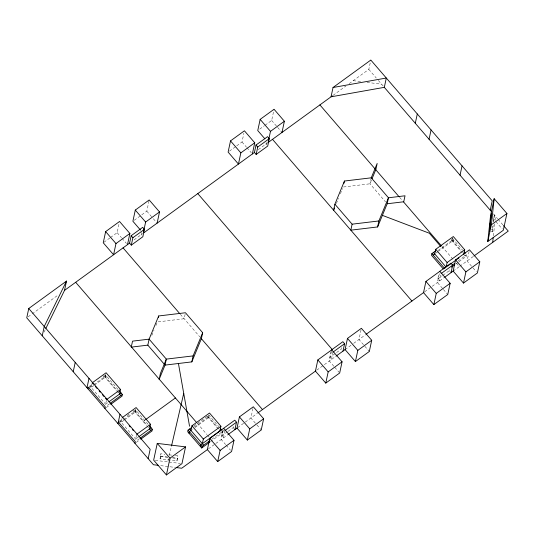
<?xml version="1.0" encoding="UTF-8"?>
<svg xmlns="http://www.w3.org/2000/svg" width="535" height="535" viewBox="0 0 535 535"><rect width="100%" height="100%" fill="white"/><g stroke="black" fill="none" stroke-linecap="round" stroke-linejoin="round"><path stroke-width="0.4" stroke-dasharray="2.67 2.01" d="M175.32 455.593L177.734 455.887L176.951 460.876L160.072 458.789L160.854 453.8L164.874 454.295M160.072 458.789L160.854 453.8M176.951 460.876L177.734 455.887M490.816 231.675L492.274 231.856L492.976 225.309M493.323 222.032L494.434 213.993L493.644 221.363M492.274 231.856L493.203 225.462M493.397 235.855L494.708 223.63M495.056 220.366L495.497 216.294M110.531 237.493L117.152 232.685L119.211 223.088M89.659 387.119L89.9 386.016L92.548 384.09M92.02 383.628L91.191 387.507L93.839 385.588M103.442 377.576L103.803 375.918L104.847 375.155M93.511 384.792L105.02 376.433L105.375 374.774L118.416 389.895M105.094 377.409L105.756 374.306M141.601 232.524L141.12 234.751L141.982 235.754M134.218 220.293L146.797 211.158L149.024 200.759M106.438 400.347L105.602 404.233L107.588 402.788M119.68 421.934L119.914 420.824L122.562 418.898M122.04 418.437L121.204 422.322L123.852 420.396M133.462 412.391L133.817 410.726L134.867 409.964M123.531 419.601L135.034 411.248L135.388 409.583L148.429 424.703M135.108 412.224L135.609 409.897M136.452 435.162L135.623 439.041L138.271 437.115M185.137 314.246L184.174 318.74L157.39 321.956L155.852 325.695M236.724 145.841L242.021 141.996L243.9 133.202M266.303 142.577L265.989 144.062L267.707 146.062M265.039 125.27L271.66 120.462L274.06 109.274M194.406 426.917L208.443 416.725L208.797 415.06L218.775 426.636M208.516 417.701L209.178 414.598M224.961 430.568L223.369 437.991L221.65 435.998L222.921 430.06M210.395 441.683L222.426 432.942L222.787 431.284L221.49 429.786M223.329 429.926L221.269 439.516L225.616 444.558M228.057 431.337L233.193 427.612L233.507 426.127M252.968 408.392L250.915 417.989L256.352 424.295M349.228 83.607L368.816 69.383L370.815 60.06M333.037 352.077L331.446 359.5L329.727 357.5L330.998 351.562M331.406 351.428L329.346 361.018L334.241 366.696M371.243 177.814L369.959 183.806L385.561 201.896M341.584 347.636L341.263 349.121L329.727 357.5M361.045 329.901L358.992 339.491L369.317 351.468M440.793 275.064L439.523 281.002L437.797 279.002L438.914 273.806M439.309 273.733L437.423 282.527L442.86 288.826M438.198 250.42L452.236 240.228L452.597 238.563L462.574 250.139M452.309 241.205L452.978 238.095M453.526 241.72L453.887 240.061L438.794 251.022M442.933 275.278L449.34 270.623L449.661 269.138M458.869 261.789L466.226 256.446L466.58 254.78L458.248 260.839M469.121 251.403L467.068 260.993L472.499 267.299M167.997 461.083L168.558 458.662M169.314 455.439L171.561 445.749M151.84 335.418L154 330.182M336.388 203.474L338.548 198.238M340.4 193.75L342.56 188.521M371.491 180.094L369.959 183.806L343.176 187.023M44.071 332.068L45.167 329.834M103.91 242.301L109.869 237.975M229.441 151.131L236.062 146.322M259.742 129.122L264.377 125.752M28.101 316.84L31.471 314.393M32.147 313.905L58.455 294.798M134.071 239.881L142.698 233.614M258.291 149.653L268.088 142.544M333.064 95.35L345.857 86.055M89.539 387.674L92.849 385.274M94.501 385.106L106.666 376.272M109.541 403.805L106.893 405.724L89.9 386.016M106.278 407.576L110.21 404.721M127.196 415.534L129.182 414.09M119.559 422.489L122.869 420.082M124.515 419.915L136.679 411.081M143.534 421.105L144.865 420.135M139.561 438.613L136.913 440.539L119.914 420.824M136.291 442.391L140.23 439.536M193.703 426.02L208.275 415.441M451.018 239.707L452.597 238.563M190.941 430.468L192.292 429.485M194.994 427.518L210.088 416.558M436.085 252.988L438.118 251.517M211.746 439.295L222.787 431.284M456.194 263.728L458.201 262.27M221.65 435.998L227.422 431.805M437.797 279.002L442.291 275.746M208.429 448.845L215.311 443.843M215.772 443.508L227.214 435.196M237.674 427.605L257.161 413.455M316.767 370.16L335.291 356.705M345.088 349.589L351.355 345.042M353.695 343.336L365.485 334.77M424.616 291.829L444.01 277.739M453.165 271.091L459.324 266.617L456.074 262.839M459.786 266.283L473.341 256.439M353.267 80.671L360.543 81.574M367.017 82.37L381.575 84.176M491.311 229.375L492.768 229.555M168.893 454.797L172.109 455.191M160.36 456.108L167.595 456.997M172.417 457.599L177.239 458.194M160.567 456.482L168.605 457.478M172.624 457.973L177.446 458.575M155.277 460.341L168.217 461.946M169.027 462.039L180.349 463.444M160.707 465.637L175.266 467.436M368.816 69.383L376.259 78.01M378.385 80.477L384.311 87.345M493.384 213.846L497.624 218.755M498.152 219.37L502.933 224.921M492.702 217.905L495.356 220.988M495.885 221.604L502.265 229M452.236 240.228L461.13 250.54M464.935 254.948L466.226 256.446M451.453 240.208L462.628 253.169M463.718 254.426L465.009 255.924M473.047 267.928L476.304 271.713M399.652 197.408L402.36 200.551M441.963 246.481L453.901 260.324M449.34 270.623L450.202 271.62M443.401 289.462L447.755 294.504M271.66 120.462L277.097 126.768M277.638 127.397L281.992 132.446M242.021 141.996L246.367 147.038M246.909 147.667L251.256 152.709M334.783 367.324L339.13 372.367M146.797 211.158L152.776 218.086M153.318 218.721L156.581 222.5M117.152 232.685L121.498 237.727M122.047 238.356L126.394 243.398M180.355 314.312L199.776 336.829M256.894 424.924L261.24 429.966M233.193 427.612L234.049 428.609M208.443 416.725L219.203 429.197M221.35 431.698L222.426 432.942M207.226 416.203L217.745 428.408M226.165 445.194L230.511 450.236M197.208 423.238L206.971 434.56M207.513 435.189L209.138 437.075M105.02 376.433L118.83 392.449M135.034 411.248L147.252 425.412M103.803 375.918L116.302 390.416M116.837 391.038L118.442 392.891M133.817 410.726L146.322 425.225M146.857 425.847L148.456 427.706"/><path stroke-width="0.8" d="M487.78 241.526L490.575 215.445L494.166 198.686L506.919 213.478L503.328 230.237L487.78 241.526L491.371 224.774L494.166 198.686M492.702 242.375L493.223 237.486M45.896 328.35L64.521 290.385L66.521 281.069L28.75 308.508L26.75 317.823L153.425 464.734L158.28 465.336M42.245 335.793L44.238 326.477L66.521 281.069M73.228 371.725L75.228 362.409M105.649 231.588L103.248 242.783L113.581 254.76L115.975 243.565L129.878 233.467L119.552 221.49L105.649 231.588L115.975 243.565M86.998 387.694L88.997 378.379M87.967 388.818L88.322 387.153L105.321 406.867L104.967 408.533M127.484 244.662L129.878 233.467M157.123 223.135L159.524 211.94L149.191 199.963L135.295 210.061L132.894 221.249L140.504 230.077M129.577 243.137L131.169 235.714L142.711 227.328L144.437 229.328L142.845 236.751L131.302 245.137L129.577 243.137L64.521 290.385M131.302 245.137L132.894 237.714L144.437 229.328M143.561 231.628L145.62 222.038L159.524 211.94M93.257 384.09L92.187 382.853L106.09 372.755L120.509 389.473L119.506 394.135L120.796 395.626M119.479 391.132L122.375 394.489L122.02 396.147L110.865 404.246M117.981 423.626L119.98 414.311M147.827 345.142L149.111 339.15L158.681 315.964L185.458 312.748L202.671 332.71L201.387 338.702L191.824 361.887L165.041 365.104L147.827 345.142L131.256 347.128L132.54 341.143L149.111 339.15L166.325 359.112L165.041 365.104L159.122 379.449L160.406 373.457L166.325 359.112L193.108 355.895L202.671 332.71M158.36 317.462L158.681 315.964M134.981 443.341L135.342 441.683L118.342 421.968M122.201 417.661L136.104 407.563L150.522 424.282L149.526 428.943L150.816 430.441M149.499 425.94L152.388 429.297L152.034 430.963L140.886 439.054M148.155 458.622L150.154 449.306L28.75 308.508M157.25 443.388L153.659 460.14L166.412 474.94L181.967 463.644L185.558 446.885L157.25 443.388L170.003 458.181L166.412 474.94M230.511 140.899L228.117 152.094L238.443 164.071L240.844 152.876L254.747 142.778L244.415 130.801L230.511 140.899L240.844 152.876M191.824 361.887L193.108 355.895M191.677 427.498L188.073 430.113L187.718 431.772L201.702 447.996L209.727 442.171M189.009 433.27L189.363 431.611L190.941 430.468L191.938 425.806L209.513 413.04L220.915 426.268L219.918 430.929M252.346 153.973L254.747 142.778M281.992 132.446L284.386 121.251L274.06 109.274L260.157 119.372L257.756 130.56L264.825 138.759M254.446 152.448L256.038 145.025L267.58 136.639L269.299 138.639L267.707 146.062L256.165 154.441L254.446 152.448L143.882 232.752M256.165 154.441L257.756 147.025L269.299 138.639M200.411 446.498L200.772 444.832L221.49 429.786L220.407 428.522M202.344 443.689L203.34 439.034L220.915 426.268M201.702 447.996L202.063 446.33L209.72 440.773M268.256 141.742L270.483 131.349L284.386 121.251M209.767 438.426L207.366 449.614L217.698 461.591L231.601 451.493L233.996 440.305L223.67 428.328L209.767 438.426L220.092 450.403L217.698 461.591M234.912 429.612L236.503 422.189L234.778 420.189L223.242 428.575M239.412 416.892L237.012 428.087L247.337 440.064L261.24 429.966L263.641 418.771L253.309 406.794L239.412 416.892L249.738 428.869L247.337 440.064M490.227 210.181L492.22 200.866L370.815 60.06L333.037 87.499L331.045 96.815L384.311 87.345L491.805 212.014M334.897 204.209L352.11 224.178L350.826 230.17L377.61 226.947L387.173 203.768L388.457 197.776L371.243 177.814L344.46 181.031L334.897 204.209L333.613 210.201L334.535 207.961M343.978 183.278L344.46 181.031M317.843 359.928L315.443 371.116L325.775 383.1L339.678 373.002L342.072 361.807L331.747 349.83L317.843 359.928L328.169 371.905L325.775 383.1M384.311 87.345L386.303 78.03L333.037 87.499M342.988 351.114L344.58 343.691L342.855 341.698L331.319 350.077M347.483 338.401L345.088 349.589L355.414 361.566L369.317 351.468L371.718 340.28L361.386 328.303L347.483 338.401L357.815 350.378L355.414 361.566M377.61 226.947L378.894 220.955L388.457 197.776L405.028 195.783L403.744 201.775L387.173 203.768M415.294 123.284L417.293 113.968M429.063 139.254L431.063 129.938M425.92 281.43L423.519 292.625L433.852 304.602L447.755 294.504L450.149 283.309L439.823 271.332L425.92 281.43L436.246 293.407L433.852 304.602M435.47 250.995L431.872 253.617L431.511 255.275L443.348 269.005M463.718 254.426L464.714 249.771L453.312 236.544L435.731 249.31L434.734 253.971L433.163 255.115M460.053 175.186L462.046 165.87M464.714 249.771L447.14 262.538L446.136 267.192L433.444 252.473M451.065 272.616L452.657 265.193L450.931 263.2L439.389 271.579M455.559 259.903L453.165 271.091L463.491 283.075L477.394 272.977L479.795 261.782L469.462 249.805L455.559 259.903L465.891 271.88L463.491 283.075M171.561 445.749L183.726 393.385M371.243 177.814L377.162 163.469L375.878 169.461L372.099 178.616M268.088 142.544L332.389 95.839M120.509 389.473L106.605 399.571L105.535 398.334M108.913 401.825L121.084 392.991M110.203 403.323L122.375 394.489M145.527 419.654L175.406 397.953M136.619 434.38L150.522 424.282M138.933 436.634L151.097 427.799M140.224 438.132L152.388 429.297M170.003 458.181L185.558 446.885M491.371 224.774L506.919 213.478M445.615 267.574L444.565 268.336L431.872 253.617M447.494 266.209L458.983 257.863M452.162 265.253L454.864 263.294M224.961 430.568L236.503 422.189M333.037 352.077L344.58 343.691M441.114 273.579L452.657 265.193M451.52 267.125L454.857 264.698M207.767 449.326L181.733 468.232L176.075 467.536M227.857 434.734L237.132 427.993M257.823 412.966L315.677 370.949M335.933 356.236L345.296 349.442M366.161 334.281L423.947 292.311M444.645 277.284L453.319 270.977M474.01 255.951L508.25 231.087L503.468 225.536M220.092 450.403L233.996 440.305M249.738 428.869L263.641 418.771M328.169 371.905L342.072 361.807M357.815 350.378L371.718 340.28M436.246 293.407L450.149 283.309M465.891 271.88L479.795 261.782M352.11 224.178L378.894 220.955M382.391 215.358L429.358 233.233L440.786 246.488M464.206 252.025L465.289 253.289M319.897 104.913L399.103 196.78M403.45 201.809L441.422 245.853M435.731 249.31L447.14 262.538M260.157 119.372L270.483 131.349M272.502 139.334L411.937 301.038M256.038 145.025L257.756 147.025M197.783 193.603L332.315 349.622M135.295 210.061L145.62 222.038M131.169 235.714L132.894 237.714M123.063 247.872L179.807 313.677M201.387 338.702L262.498 409.576M75.676 282.293L196.666 422.61M191.938 425.806L203.34 439.034M189.651 428.97L203.634 445.187M188.073 430.113L202.063 446.33M95.39 386.564L96.995 388.423M99.129 390.904L100.199 392.142M102.332 394.616L103.937 396.475M129.142 425.713L130.212 426.95M132.352 429.431L133.416 430.668M178.429 363.492L189.55 426.234M491.03 215.939L489.364 231.501L491.525 213.632L491.03 215.939"/></g></svg>
